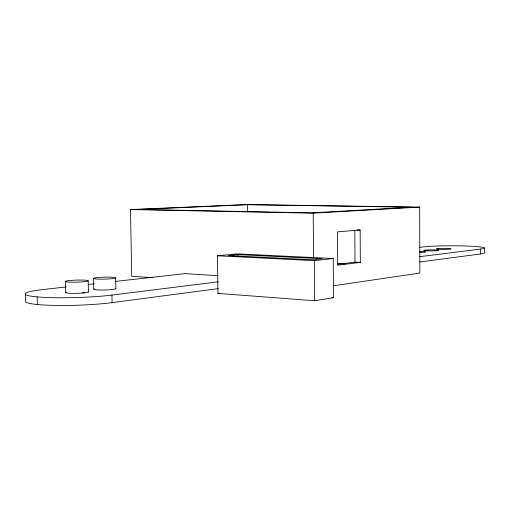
<?xml version="1.0" encoding="UTF-8"?>
<svg xmlns="http://www.w3.org/2000/svg" width="510" height="510" viewBox="0 0 510 510"><rect width="100%" height="100%" fill="white"/><g stroke="black" fill="none" stroke-linecap="round" stroke-linejoin="round"><path stroke-width="0.76" d="M419.73 262L480.541 253.967L480.541 249.078A32.736 2.218 0 0 0 468.084 246.094A32.736 2.218 0 0 0 423.784 246.878L419.845 247.318M484.5 247.949L484.494 252.775A32.723 2.352 0 0 1 480.541 253.967M314.689 300.747L333.521 297.7L333.24 258.5L237.239 253.865L217.451 255.784L217.961 293.409L314.689 300.747L314.358 260.648L333.24 258.5M333.457 285.778L419.838 273.06L419.666 207.111L246.751 204.529L130.503 209.553L131.714 276.248L152.949 277.695M217.961 293.409L219.478 293.199M25.5 293.403L25.678 300.83A51.363 5.444 -1.8 0 0 54.022 305.394A51.363 5.444 -1.8 0 0 112.092 302.64L218.28 288.609M66.039 286.958L43.962 289.431A51.389 5.125 -1.7 0 0 38.091 296.967A51.389 5.125 -1.7 0 0 111.951 295.073L218.184 281.82M419.717 256.664L480.541 249.078M360.34 262.414L337.665 265.194L337.429 231.859L360.149 230.004L360.34 262.414L355.005 262.146L337.747 264.244M88.115 284.484L94.42 283.777M115.713 281.392L185.092 273.621L218.165 275.731M238.042 254.611L228.168 255.58L312.745 259.781L322.218 258.717L238.042 254.611L238.062 256.192M130.503 209.553L313.191 213.18L419.666 207.111M247.401 204.739L139.243 209.444L311.82 212.836L411.36 207.213L247.401 204.739L247.484 211.905M357.096 229.914L360.149 230.004M217.451 255.784L314.358 260.648M337.301 263.453L345.257 263.861M331.94 297.585L333.521 297.7M82.397 292.619L84.679 292.81M37.198 296.89L37.377 304.534M93.553 278.364L93.77 289.164M88.217 280.863A11.418 1.033 -1.6 0 1 70.609 282.164A11.418 1.033 -1.6 0 1 71.642 280.347A11.418 1.033 -1.6 0 1 88.217 280.863L88.447 291.911M65.446 281.367L65.688 292.453M115.655 277.88A11.061 0.982 -1.5 0 1 98.793 279.117A11.061 0.982 -1.5 0 1 99.354 277.395A11.061 0.982 -1.5 0 1 115.655 277.88L115.859 288.647M111.951 295.073L112.092 302.64M313.191 213.18L313.561 257.677M354.813 230.635L355.005 262.146M419.5 252.444A7.516 0.535 -0.1 0 0 425.512 252.016A7.516 0.535 -0.1 0 0 422.427 251.468L420.686 251.411A7.516 0.535 -0.1 0 0 419.424 251.392M88.211 291.624A11.411 1.135 -1.7 0 1 76.347 293.346A11.411 1.135 -1.7 0 1 66.281 292.141M115.566 288.373A11.054 1.084 -1.6 0 1 104.384 290.012A11.054 1.084 -1.6 0 1 94.286 288.87M427.393 250.837A7.471 0.523 -0.1 0 0 438.657 250.378A7.471 0.523 -0.1 0 0 427.514 249.932A7.471 0.523 -0.1 0 0 427.393 250.837M438.568 249.256A7.35 0.504 0 0 0 450.859 249.027A7.35 0.504 0 0 0 441.845 248.415A7.35 0.504 0 0 0 438.568 249.256"/></g></svg>
